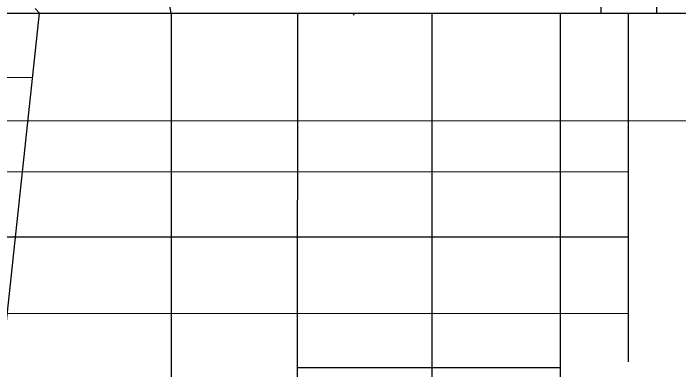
# Model space of a CAD drawing. Extents: x -15455 to 10897, y -24374 to 16165.
# Drawn here: x 5462 to 6387, y -4556 to -4060 of the extents above; entities that cross this region are included whole.
import ezdxf

# ---------------------------------------------------------------- set-up
doc = ezdxf.new("R2010")
doc.units = 0
doc.header["$MEASUREMENT"] = 0
doc.layers.add('STREETS-SPRAWL-12M', color=7, linetype='CONTINUOUS')
doc.layers.add('STREETS-SPRAWL-20M', color=7, linetype='CONTINUOUS')

msp = doc.modelspace()

# ---------------------------------------------------------------- linework, layer by layer
at = {"layer": 'STREETS-SPRAWL-12M', "color": 253, "linetype": 'CONTINUOUS'}
for p, q in [((6279.06, -3900.61), (6277.44, -4060.09)), ((6356.9, -3901.55), (6354.8, -4060.09)), ((5681.55, -4060.09), (5678.84, -4044.59)), ((5492.59, -4053.31), (5498.91, -4060.09)), ((4289.89, -4060.26), (5498.91, -4060.09)), ((5681.55, -4060.09), (5681.15, -5403.53)), ((5856.56, -4060.09), (5856.16, -5405.83)), ((5933.57, -4059.47), (5934.78, -4062.75)), ((6043.08, -4060.09), (6042.69, -5408.14)), ((6221.34, -4060.09), (6220.95, -5404.09)), ((6315.76, -4060.09), (6315.62, -4544.02)), ((4316.71, -4149.09), (5489.27, -4148.92)), ((4337.59, -4209.35), (6417.04, -4209.06)), ((4358.79, -4280.07), (6315.69, -4279.79)), ((4372.87, -4370.58), (6315.67, -4370.31)), ((4372.3, -4476.66), (6315.64, -4476.38)), ((5856.41, -4551.73), (6221.2, -4551.73))]:
    msp.add_line(p, q, dxfattribs=at)
at = {"layer": 'STREETS-SPRAWL-20M', "color": 252, "linetype": 'CONTINUOUS'}
for p, q in [((4939.41, -9213.66), (5498.91, -4060.09)), ((5498.91, -4060.09), (10064.53, -4060.09))]:
    msp.add_line(p, q, dxfattribs=at)

doc.saveas('drawing.dxf')
